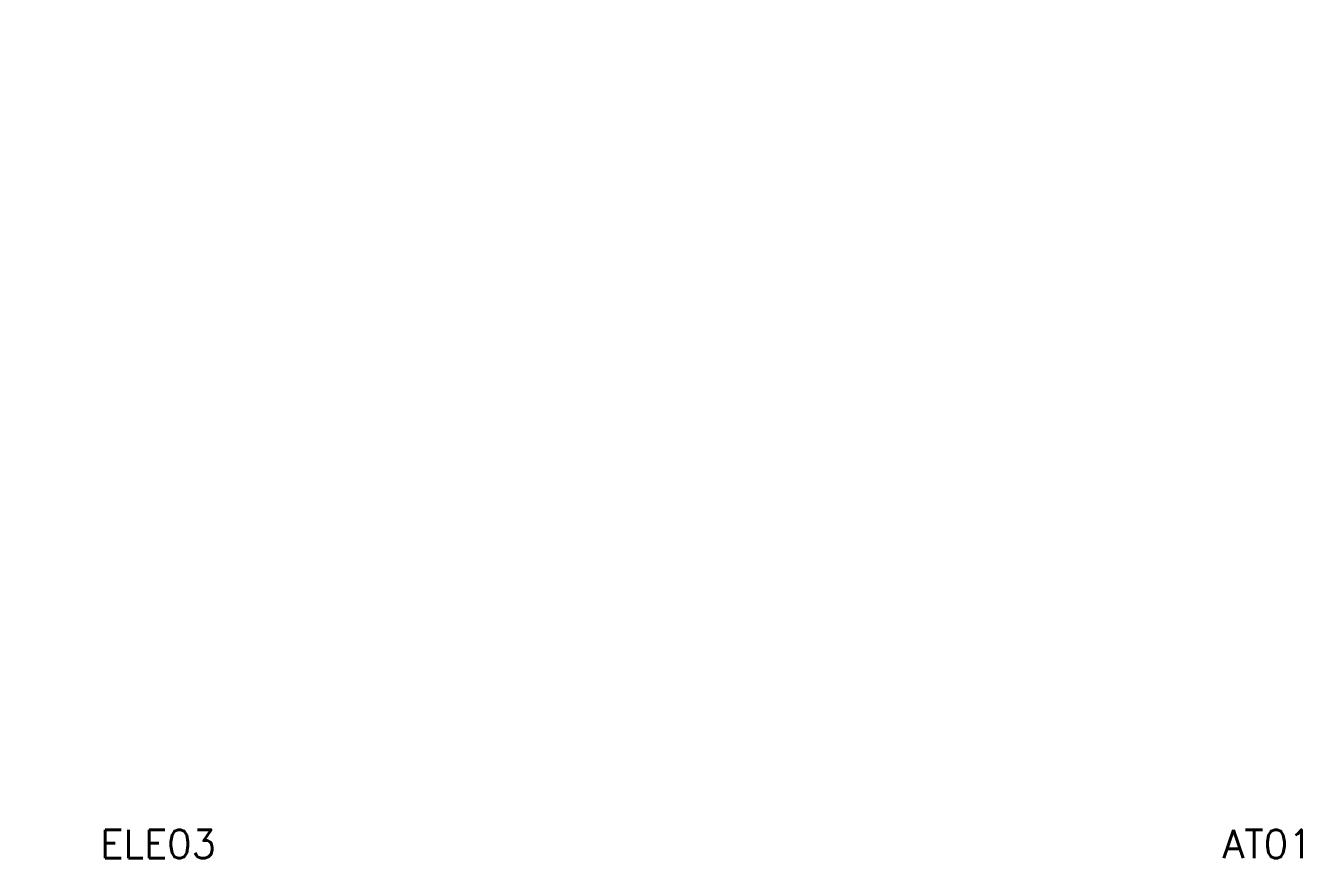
# Model space of a CAD drawing. Header units: inches. Extents: x -7660 to 802, y -193 to 3.
# Drawn here: x 560.7 to 668.7, y -68.4 to 3 of the extents above; entities that cross this region are included whole.
import ezdxf

# ---------------------------------------------------------------- set-up
doc = ezdxf.new("R2010")
doc.units = ezdxf.units.IN
doc.header["$MEASUREMENT"] = 0
doc.layers.add('COTAS', color=8, linetype='Continuous')
doc.layers.add('INDICACAO', color=1, linetype='Continuous')
doc.styles.add('ROMANS', font='romans.shx', dxfattribs={"height": 10})
doc.dimstyles.new('1-100$7', dxfattribs={"dimscale": 100, "dimtxt": 1.5, "dimasz": 2, "dimexe": 1, "dimexo": 1, "dimgap": 0.75, "dimtad": 1, "dimlfac": 0.001, "dimzin": 1, "dimdsep": 46, "dimtxsty": 'ROMANS', "dimblk": 'OBLIQUE', "dimcen": 0, "dimdle": 1, "dimclre": 9, "dimadec": 0, "dimazin": 0, "dimtfac": 1, "dimtix": 1, "dimtmove": 0, "dimatfit": 2, "dimldrblk": 'OBLIQUE', "dimfxl": 1, "dimarcsym": 0})

msp = doc.modelspace()

# ---------------------------------------------------------------- texts
at = {"layer": 'INDICACAO', "color": 8, "char_height": 2.4, "width": 19.4018247, "attachment_point": 1, "style": 'ROMANS'}
for s, insert in [('ELE03', (567.05903, -65.03792)), ('AT01', (662.01785, -65.04496))]:
    msp.add_mtext(s, dxfattribs=dict(at, insert=insert))

# ---------------------------------------------------------------- leaders
at = {"layer": 'COTAS', "color": 1}
msp.add_leader([(560.71948, -141.49708), (561.04846, -140.86316), (562.48636, -140.86316)], dimstyle='1-100$7', override={"dimasz": 1.5, "dimtad": 0, "dimclrd": 256}, dxfattribs=at)

doc.saveas('drawing.dxf')
